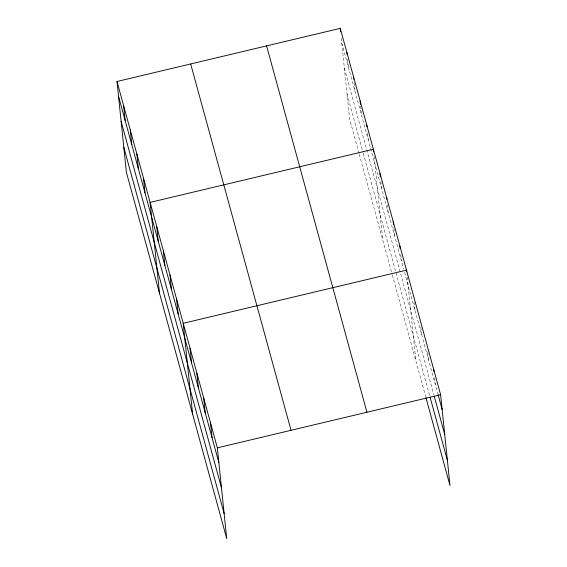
<?xml version="1.0" encoding="UTF-8"?>
<svg xmlns="http://www.w3.org/2000/svg" width="567" height="567" viewBox="0 0 567 567"><rect width="100%" height="100%" fill="white"/><g stroke="black" fill="none" stroke-linecap="round" stroke-linejoin="round"><path stroke-width="0.43" stroke-dasharray="2.83 2.13" d="M341.795 43.142L403.69 269.091M404.604 272.422L437.823 393.711M344.389 68.224L433.819 394.717M347.061 94.065L363.05 152.431M363.277 153.267L429.892 396.482M359.017 153.338L349.655 119.155L341.079 36.182M359.244 154.174L392.13 274.237M392.357 275.066L425.661 396.652M434.606 377.622L435.321 384.582M427.688 351.838L428.496 359.669M420.863 326.925L421.678 334.757M414.045 302.013L414.853 309.844M407.219 277.1L415.88 360.945M400.777 254.661L401.408 260.749M393.881 227.87L394.781 236.574M387.346 204.567L388.161 212.391M380.818 181.256L381.534 188.216M374.107 156.209L382.768 240.047M367.572 132.898L368.288 139.858M360.676 106.107L361.668 115.675M354.141 82.796L355.041 91.5M347.614 59.485L348.422 67.317"/><path stroke-width="0.85" d="M117 81.492L217.345 447.845L226.729 538.65L126.384 172.297L117 81.492L340.271 28.35L440.616 394.703L450 485.508L425.888 397.481M217.345 447.845L440.616 394.703M438.05 394.547L442.147 409.494M434.272 396.376L444.741 434.577M430.119 397.311L447.406 460.418M266.589 45.884L366.941 412.237M190.675 63.958L291.027 430.31M118.524 96.284L218.876 462.637M121.118 121.366L221.47 487.719M123.79 147.214L224.142 513.567M433.798 369.79L433.975 371.527M406.681 271.884L406.496 270.14L183.226 323.289L192.61 414.087M399.877 245.965L400.146 248.573M393.25 221.782L393.519 224.39M386.63 197.607L386.807 199.343M380.01 173.424L380.365 176.904M373.653 151.857L373.384 149.249L150.113 202.391L159.497 293.196M366.764 125.066L366.941 126.81M360.137 100.891L360.499 104.371M353.517 76.708L353.787 79.316M346.891 52.533L347.075 54.269M340.271 28.35L340.625 31.83M210.527 422.932L212.051 437.724M203.702 398.02L205.226 412.811M196.877 373.114L198.407 387.899M190.051 348.202L191.582 362.986M176.606 299.107L178.137 313.898M169.98 274.931L171.51 289.716M163.36 250.749L164.891 265.54M156.74 226.573L158.264 241.358M143.494 178.215L145.017 193M136.867 154.033L138.398 168.824M130.247 129.85L131.771 144.642M123.62 105.675L125.151 120.466"/></g></svg>
